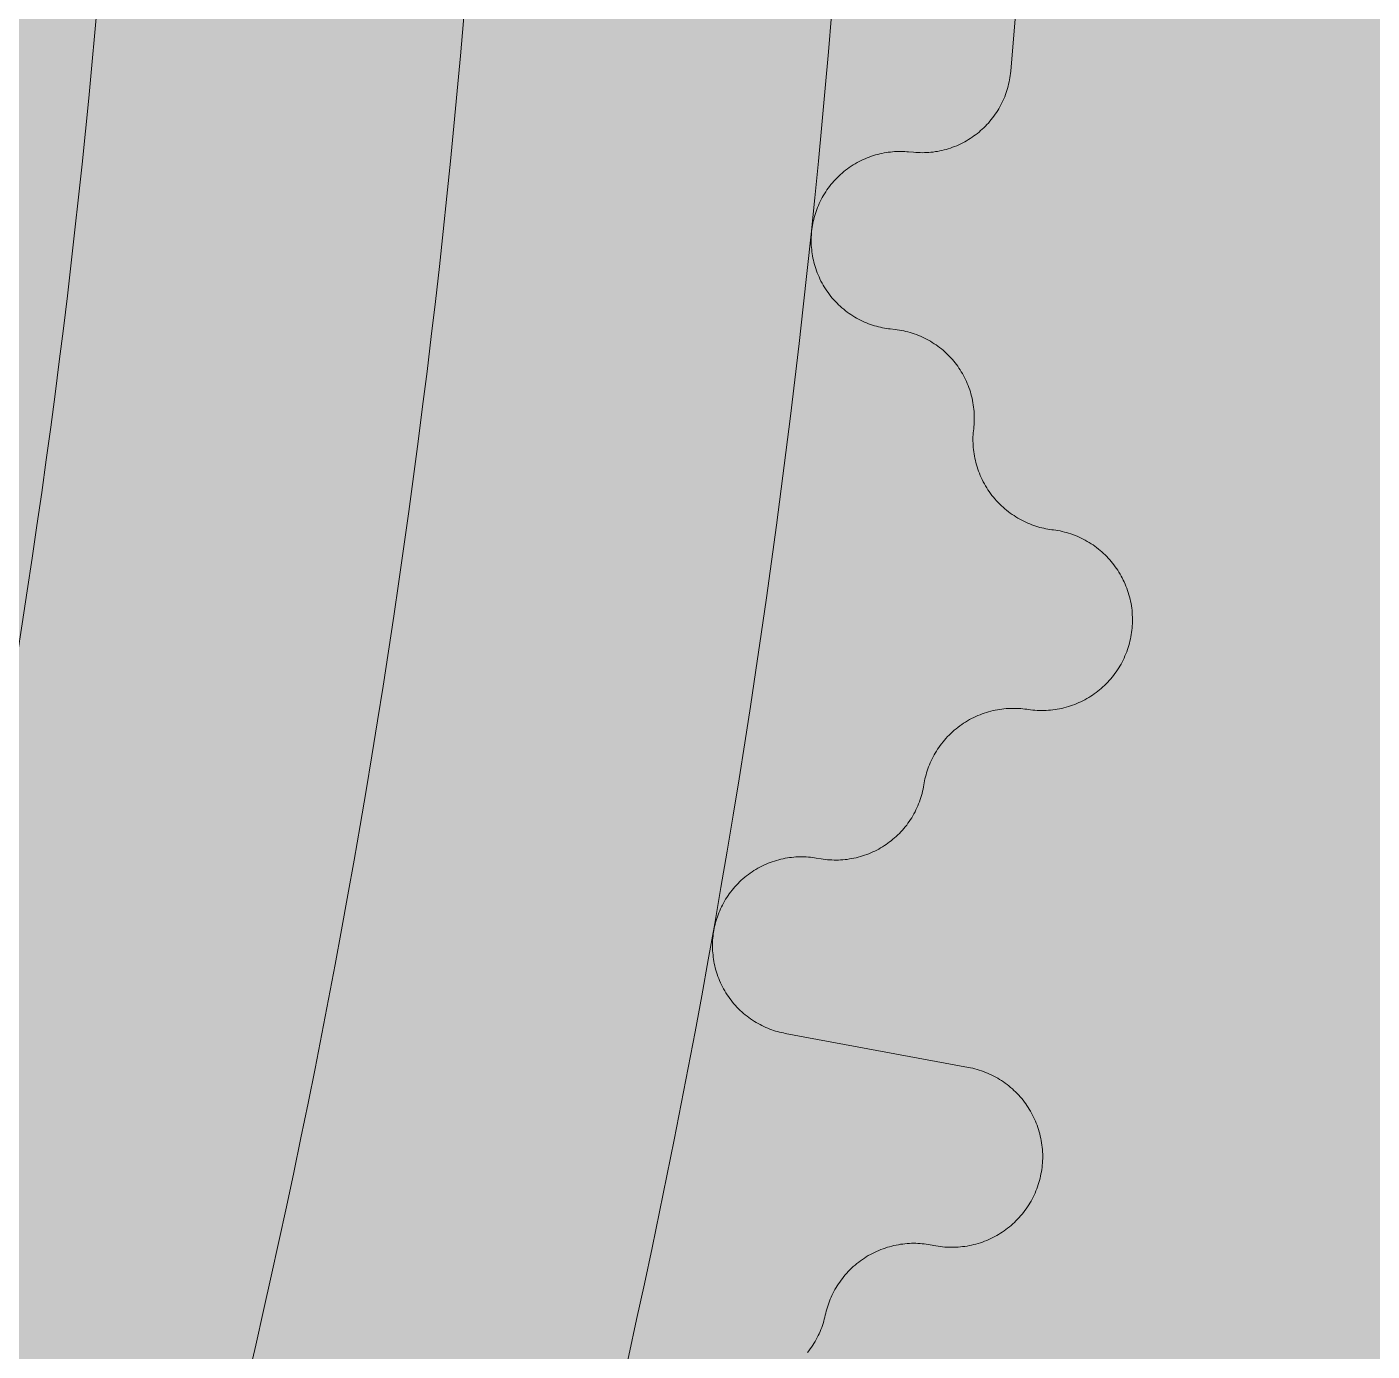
# Model space of a CAD drawing. Header units: millimetres. Extents: x 833941507 to 1669051331, y 817666127 to 1636299673.
# Drawn here: x 834548732.9 to 834548916.6, y 817985855.2 to 817986036.1 of the extents above; entities that cross this region are included whole.
import ezdxf

# ---------------------------------------------------------------- set-up
doc = ezdxf.new("R2010")
doc.units = ezdxf.units.MM
doc.header["$LTSCALE"] = 3
for name, color, linetype, lineweight in [('Hatch (LTC&CB)', 252, 'Continuous', 35), ('UAJ-23FLOR-h', 251, 'Continuous', 9), ('UAJ-42INFI', 1, 'Continuous', 18), ('UAJ-42INFI-h', 251, 'Continuous', 9)]:
    doc.layers.add(name, color=color, linetype=linetype, lineweight=lineweight)
doc.layers.add('UAJ-00XREF', color=7, linetype='Continuous')

# ---------------------------------------------------------------- blocks, each defined once
blk = doc.blocks.new('GBP-LTC-LB01')
at = {"layer": 'UAJ-23FLOR-h'}
h = blk.add_hatch(dxfattribs=at)
h.set_pattern_fill('EARTH,_O', color=256, scale=180, angle=45)
h.set_pattern_definition([(48.9989, (834576001.8, 818046085.3), (-112.727, 1612.5107), [1143, -1143]), (48.9989, (834575678.3, 818046366.6), (-112.727, 1612.5107), [1143, -1143]), (48.9989, (834575354.8, 818046647.8), (-112.727, 1612.5107), [1143, -1143]), (138.9989, (834575340.7, 818046849.3), (-1612.5107, -112.727), [1143, -1143]), (138.9989, (834575621.9, 818047172.8), (-1612.5107, -112.727), [1143, -1143]), (138.9989, (834575903.1, 818047496.3), (-1612.5107, -112.727), [1143, -1143])])
h.paths.add_polyline_path([(834572173.05, 818200349.17), (834310583.74, 818182062.08), (834331502.24, 817882831.69), (834364939.69, 817885169.23), (834473095.7, 818011283.6), (834480533.7, 818020120.4), (834485095.05, 818025709.55), (834491375.7, 818033619), (834497063.4, 818041013), (834493145.8, 818043678.7), (834512788.5, 818074029.25), (834518712.45, 818083675.25), (834526231.3, 818096325.1), (834534646.05, 818111073.05), (834545956, 818131981.3), (834557204.6, 818154198.8), (834564040, 818168496.8), (834570941.16, 818183576.43), (834578367.8, 818200696.3)])
h.paths.add_polyline_path([(834382131.31, 817956469.98), (834418268.73, 817958996.07), (834422062.41, 817963855.9), (834428403.04, 817964299.38), (834467239.2, 818010695.58), (834466445.21, 818021738.79), (834476097.72, 818035709.03), (834485267.1, 818048983.2), (834487014.89, 818051460.43), (834497268.33, 818067303.42), (834492893.38, 818129890.09), (834448056.59, 818126755.66), (834416896.58, 818105052.11), (834382061.37, 818080788.99), (834386167.45, 818022059.16), (834377588.38, 818021459.47)], flags=16)
edge = h.paths.add_edge_path(flags=16)
edge.add_line((834540292.29, 818142076.07), (834533466.32, 818141614.13))
edge.add_line((834533466.32, 818141614.13), (834523258.01, 818143862.71))
edge.add_line((834523258.01, 818143862.71), (834525896.87, 818155838.93))
edge.add_arc((834558382.43, 818267025.45), 115835.02, 237.2183981, 253.7131266, ccw=False)
edge.add_line((834495664.92, 818169638.25), (834498267.59, 818132356.98))
edge.add_line((834498267.59, 818132356.98), (834496346.42, 818130135.01))
edge.add_line((834496346.42, 818130135.01), (834492879.88, 818129892.67))
edge.add_line((834492879.88, 818129892.67), (834494229.58, 818110587.62))
edge.add_line((834494229.58, 818110587.62), (834496326.13, 818110708.38))
edge.add_line((834496326.13, 818110708.38), (834498420.21, 818080753.55))
edge.add_line((834498420.21, 818080753.55), (834498046.12, 818080727.4))
edge.add_line((834498046.12, 818080727.4), (834498254.52, 818077746.38))
edge.add_line((834498254.52, 818077746.38), (834503061.09, 818078082.4))
edge.add_line((834503061.09, 818078082.4), (834504979.52, 818081212.1))
edge.add_line((834504979.52, 818081212.1), (834509429.02, 818088470.93))
edge.add_line((834509429.02, 818088470.93), (834515217.16, 818097913.59))
edge.add_line((834515217.16, 818097913.59), (834526067.43, 818116415.54))
edge.add_line((834526067.43, 818116415.54), (834532489.2, 818127888.68))
edge.add_line((834532489.2, 818127888.68), (834534830.9, 818132146.3))
edge.add_line((834534830.9, 818132146.3), (834540292.29, 818142076.07))
h = blk.add_hatch(dxfattribs=at)
h.set_pattern_fill('EARTH,_O', color=256, scale=180, angle=45)
h.set_pattern_definition([(45.0000001, (-1082349.7, 54794.9), (-3e-06, 1616.4461018), [1143, -1143]), (45.0000001, (-1082652.8, 55098), (-3e-06, 1616.4461018), [1143, -1143]), (45.0000001, (-1082955.9, 55401.1), (-3e-06, 1616.4461018), [1143, -1143]), (135.0000001, (-1082955.9, 55603.1), (-1616.4461018, -3e-06), [1143, -1143]), (135.0000001, (-1082652.8, 55906.2), (-1616.4461018, -3e-06), [1143, -1143]), (135.0000001, (-1082349.7, 56209.3), (-1616.4461018, -3e-06), [1143, -1143])])
h.paths.add_polyline_path([(834669469.25, 818015499.17), (834651080.82, 818014213.79), (834651091.33, 818014066.03), (834669479.76, 818015351.52)], flags=16)
edge = h.paths.add_edge_path()
edge.add_arc((834611763.61, 818123015.07), 22001.28, 94.000719, 118.688683)
edge.add_line((834601201.89, 818142315.5), (834593918.34, 818141228.38))
edge.add_arc((834611768.4, 818123014.03), 25502.69, 93.997159, 134.421275, ccw=False)
edge.add_line((834609990.68, 818148454.69), (834618164.36, 818149025.84))
edge.add_line((834618164.36, 818149025.84), (834618408.29, 818145534.91))
edge.add_line((834618408.29, 818145534.91), (834616365.41, 818145392.16))
edge.add_line((834616365.41, 818145392.16), (834616609.39, 818141900.69))
edge.add_line((834616609.39, 818141900.69), (834611621.55, 818141552.15))
edge.add_line((834611621.55, 818141552.15), (834611377.61, 818145043.07))
edge.add_line((834611377.61, 818145043.07), (834610228.61, 818144962.74))
h.paths.add_polyline_path([(834673232.94, 818197365.88), (834607546.49, 818192773.89), (834599172.5, 818174435.3), (834588349.1, 818152374.5), (834578621.55, 818133890.65), (834568418.3, 818115665.3), (834556456.7, 818095618.3), (834546606.4, 818080041.6), (834532219.3, 818058623.75), (834523692.15, 818046595.75), (834515683.5, 818035708.5), (834508244.2, 818025929.9), (834500656.3, 818016266.1), (834489786.8, 818002934.1), (834483448.3, 817995421.3), (834478637.6, 817989841.7), (834458453.75, 817967379.3), (834441506.5, 817949096.36), (834383075.75, 817886437.08), (834482026.69, 817893354.51), (834551919.04, 817920008.6), (834634905.13, 817930637.13), (834634023, 817939309.35), (834633770.07, 817941795.89), (834633577.69, 817943687.02), (834508697.04, 817930983.61), (834507053.46, 817930191.44), (834506409.46, 817939426.96), (834507656.94, 817945566.73), (834503417.08, 818006767.03), (834503064.37, 818011762.67), (834514052.91, 818025791.94), (834520784.65, 818034889.35), (834526318.86, 818042436.94), (834532381.69, 818050705.63), (834536345.72, 818056472.68), (834542258.41, 818065225.62), (834550405.86, 818077286.91), (834561579, 818095001.96), (834574522.66, 818117080.03), (834587768.88, 818140310.21), (834609774.13, 818143594.98), (834610001.97, 818140335.89), (834634252.54, 818142031.47), (834636806.9, 818105492.47), (834642791.48, 818105913.75), (834646278.56, 818056032.58), (834640293.17, 818055614.16), (834643382.34, 818011424.91), (834641138.41, 818011267.96), (834645775.78, 817944927.87), (834639048.36, 817944243.52), (834640362.12, 817931328.11), (834651070.39, 817932706.91), (834650587.67, 817936476.13), (834685105.74, 817940896.86), (834685588.46, 817937127.64), (834691373.79, 817937868.57)])
blk = doc.blocks.new('inf_010')
at = {"layer": 'UAJ-42INFI'}
for points in [[(889561335.34, 757795229.15), (889561333.46, 757795217.13)], [(889561333.46, 757795217.13), (889561333.41, 757795216.84), (889561333.36, 757795216.55), (889561333.29, 757795216.26), (889561333.22, 757795215.98), (889561333.15, 757795215.69), (889561333.06, 757795215.4), (889561332.97, 757795215.12), (889561332.87, 757795214.83), (889561332.76, 757795214.55), (889561332.65, 757795214.27), (889561332.53, 757795213.99), (889561332.4, 757795213.72), (889561332.26, 757795213.45), (889561332.12, 757795213.18), (889561331.97, 757795212.91), (889561331.81, 757795212.65), (889561331.65, 757795212.39), (889561331.48, 757795212.14), (889561331.31, 757795211.89), (889561331.13, 757795211.65), (889561330.94, 757795211.41), (889561330.75, 757795211.18), (889561330.55, 757795210.95), (889561330.35, 757795210.72), (889561330.14, 757795210.51), (889561329.93, 757795210.29), (889561329.71, 757795210.09), (889561329.49, 757795209.89), (889561329.26, 757795209.69), (889561329.04, 757795209.51), (889561328.8, 757795209.33), (889561328.57, 757795209.15), (889561328.33, 757795208.98), (889561328.08, 757795208.82), (889561327.83, 757795208.66), (889561327.58, 757795208.51), (889561327.32, 757795208.36), (889561327.06, 757795208.22), (889561326.79, 757795208.08), (889561326.52, 757795207.95), (889561326.24, 757795207.83), (889561325.96, 757795207.72), (889561325.68, 757795207.61), (889561325.39, 757795207.5), (889561325.1, 757795207.41), (889561324.81, 757795207.32), (889561324.52, 757795207.24), (889561324.22, 757795207.17), (889561323.93, 757795207.1), (889561323.63, 757795207.04), (889561323.33, 757795206.99), (889561323.03, 757795206.95), (889561322.73, 757795206.91), (889561322.43, 757795206.89), (889561322.12, 757795206.86), (889561321.82, 757795206.85), (889561321.52, 757795206.85), (889561321.22, 757795206.85), (889561320.92, 757795206.86), (889561320.63, 757795206.87), (889561320.33, 757795206.9), (889561320.03, 757795206.93), (889561319.74, 757795206.96), (889561319.45, 757795207.01)], [(889561318.79, 757795207.12), (889561318.53, 757795207.16), (889561318.26, 757795207.19), (889561317.99, 757795207.22), (889561317.71, 757795207.25), (889561317.43, 757795207.27), (889561317.15, 757795207.28), (889561316.87, 757795207.28), (889561316.59, 757795207.28), (889561316.3, 757795207.27), (889561316.01, 757795207.26), (889561315.72, 757795207.23), (889561315.43, 757795207.2), (889561315.14, 757795207.17), (889561314.85, 757795207.12), (889561314.55, 757795207.07), (889561314.26, 757795207.01), (889561313.97, 757795206.95), (889561313.67, 757795206.87), (889561313.38, 757795206.79), (889561313.09, 757795206.7), (889561312.8, 757795206.6), (889561312.51, 757795206.5), (889561312.22, 757795206.39), (889561311.94, 757795206.27), (889561311.66, 757795206.14), (889561311.38, 757795206), (889561311.1, 757795205.86), (889561310.83, 757795205.71), (889561310.56, 757795205.55), (889561310.29, 757795205.39), (889561310.03, 757795205.22), (889561309.77, 757795205.04), (889561309.52, 757795204.86), (889561309.27, 757795204.67), (889561309.03, 757795204.47), (889561308.79, 757795204.27), (889561308.56, 757795204.06), (889561308.33, 757795203.84), (889561308.11, 757795203.63), (889561307.9, 757795203.4), (889561307.69, 757795203.17), (889561307.49, 757795202.94), (889561307.29, 757795202.7), (889561307.11, 757795202.46), (889561306.93, 757795202.21), (889561306.75, 757795201.96), (889561306.58, 757795201.71), (889561306.42, 757795201.46), (889561306.27, 757795201.2), (889561306.13, 757795200.94), (889561305.99, 757795200.68), (889561305.86, 757795200.42), (889561305.73, 757795200.15), (889561305.61, 757795199.88), (889561305.5, 757795199.62), (889561305.4, 757795199.35), (889561305.31, 757795199.08), (889561305.22, 757795198.81), (889561305.14, 757795198.55), (889561305.06, 757795198.28), (889561304.99, 757795198.01), (889561304.93, 757795197.74), (889561304.87, 757795197.48), (889561304.82, 757795197.21), (889561304.78, 757795196.95), (889561304.74, 757795196.68), (889561304.71, 757795196.41), (889561304.69, 757795196.14), (889561304.67, 757795195.86), (889561304.65, 757795195.58), (889561304.64, 757795195.3), (889561304.64, 757795195.01), (889561304.65, 757795194.72), (889561304.66, 757795194.44), (889561304.68, 757795194.15), (889561304.71, 757795193.85), (889561304.74, 757795193.56), (889561304.78, 757795193.27), (889561304.83, 757795192.98), (889561304.89, 757795192.68), (889561304.95, 757795192.39), (889561305.03, 757795192.09), (889561305.1, 757795191.8), (889561305.19, 757795191.51), (889561305.29, 757795191.22), (889561305.39, 757795190.93), (889561305.5, 757795190.64), (889561305.62, 757795190.35), (889561305.74, 757795190.07), (889561305.87, 757795189.79), (889561306.01, 757795189.51), (889561306.16, 757795189.24), (889561306.32, 757795188.96), (889561306.48, 757795188.7), (889561306.65, 757795188.43), (889561306.82, 757795188.17), (889561307, 757795187.92), (889561307.19, 757795187.67), (889561307.39, 757795187.43), (889561307.59, 757795187.19), (889561307.79, 757795186.95), (889561308.01, 757795186.73), (889561308.22, 757795186.5), (889561308.44, 757795186.29), (889561308.67, 757795186.08), (889561308.9, 757795185.87), (889561309.14, 757795185.68), (889561309.38, 757795185.49), (889561309.62, 757795185.3), (889561309.87, 757795185.13), (889561310.12, 757795184.96), (889561310.38, 757795184.8), (889561310.63, 757795184.64), (889561310.89, 757795184.49), (889561311.15, 757795184.35), (889561311.41, 757795184.22), (889561311.68, 757795184.09), (889561311.94, 757795183.97), (889561312.21, 757795183.86), (889561312.47, 757795183.76), (889561312.74, 757795183.66), (889561313.01, 757795183.57), (889561313.28, 757795183.48), (889561313.54, 757795183.4), (889561313.81, 757795183.33), (889561314.07, 757795183.27), (889561314.34, 757795183.21), (889561314.6, 757795183.16)], [(889561319.45, 757795207.01), (889561318.79, 757795207.12)], [(889561314.6, 757795183.16), (889561315.26, 757795183.04)], [(889561315.26, 757795183.04), (889561315.55, 757795182.98), (889561315.84, 757795182.92), (889561316.12, 757795182.85), (889561316.41, 757795182.77), (889561316.7, 757795182.68), (889561316.98, 757795182.59), (889561317.26, 757795182.49), (889561317.54, 757795182.38), (889561317.82, 757795182.27), (889561318.1, 757795182.15), (889561318.37, 757795182.02), (889561318.65, 757795181.88), (889561318.91, 757795181.74), (889561319.18, 757795181.59), (889561319.44, 757795181.43), (889561319.7, 757795181.27), (889561319.95, 757795181.1), (889561320.2, 757795180.93), (889561320.44, 757795180.74), (889561320.68, 757795180.56), (889561320.91, 757795180.36), (889561321.14, 757795180.17), (889561321.37, 757795179.96), (889561321.58, 757795179.75), (889561321.8, 757795179.54), (889561322, 757795179.32), (889561322.2, 757795179.1), (889561322.4, 757795178.87), (889561322.58, 757795178.64), (889561322.77, 757795178.41), (889561322.94, 757795178.17), (889561323.11, 757795177.93), (889561323.27, 757795177.69), (889561323.43, 757795177.44), (889561323.58, 757795177.18), (889561323.73, 757795176.92), (889561323.87, 757795176.66), (889561324, 757795176.39), (889561324.13, 757795176.12), (889561324.25, 757795175.85), (889561324.36, 757795175.57), (889561324.47, 757795175.29), (889561324.57, 757795175), (889561324.67, 757795174.71), (889561324.76, 757795174.42), (889561324.84, 757795174.13), (889561324.91, 757795173.83), (889561324.97, 757795173.54), (889561325.03, 757795173.24), (889561325.08, 757795172.94), (889561325.13, 757795172.64), (889561325.16, 757795172.33), (889561325.19, 757795172.03), (889561325.21, 757795171.73), (889561325.22, 757795171.43), (889561325.23, 757795171.13), (889561325.22, 757795170.83), (889561325.21, 757795170.53), (889561325.2, 757795170.23), (889561325.17, 757795169.93), (889561325.14, 757795169.64), (889561325.1, 757795169.34), (889561325.06, 757795169.05), (889561325.01, 757795168.76)], [(889561325.01, 757795168.76), (889561324.96, 757795168.49), (889561324.91, 757795168.22), (889561324.88, 757795167.94), (889561324.84, 757795167.67), (889561324.82, 757795167.38), (889561324.8, 757795167.1), (889561324.79, 757795166.81), (889561324.78, 757795166.52), (889561324.78, 757795166.23), (889561324.79, 757795165.94), (889561324.8, 757795165.64), (889561324.83, 757795165.34), (889561324.86, 757795165.04), (889561324.89, 757795164.74), (889561324.94, 757795164.44), (889561324.99, 757795164.14), (889561325.05, 757795163.84), (889561325.12, 757795163.54), (889561325.19, 757795163.24), (889561325.28, 757795162.94), (889561325.37, 757795162.65), (889561325.47, 757795162.35), (889561325.57, 757795162.05), (889561325.69, 757795161.76), (889561325.81, 757795161.47), (889561325.94, 757795161.18), (889561326.08, 757795160.89), (889561326.22, 757795160.61), (889561326.37, 757795160.33), (889561326.53, 757795160.06), (889561326.7, 757795159.79), (889561326.87, 757795159.52), (889561327.06, 757795159.26), (889561327.24, 757795159), (889561327.44, 757795158.75), (889561327.64, 757795158.5), (889561327.84, 757795158.26), (889561328.05, 757795158.02), (889561328.27, 757795157.79), (889561328.49, 757795157.57), (889561328.72, 757795157.35), (889561328.95, 757795157.14), (889561329.19, 757795156.93), (889561329.43, 757795156.74), (889561329.68, 757795156.55), (889561329.92, 757795156.36), (889561330.18, 757795156.19), (889561330.43, 757795156.02), (889561330.69, 757795155.85), (889561330.95, 757795155.7), (889561331.21, 757795155.55), (889561331.48, 757795155.41), (889561331.74, 757795155.27), (889561332.01, 757795155.15), (889561332.28, 757795155.03), (889561332.55, 757795154.92), (889561332.82, 757795154.81), (889561333.09, 757795154.71), (889561333.36, 757795154.62), (889561333.63, 757795154.54), (889561333.9, 757795154.46), (889561334.17, 757795154.39), (889561334.44, 757795154.33), (889561334.71, 757795154.27)], [(889561334.93, 757795154.23), (889561335.22, 757795154.16), (889561335.51, 757795154.09), (889561335.8, 757795154.02), (889561336.09, 757795153.93), (889561336.38, 757795153.84), (889561336.67, 757795153.74), (889561336.95, 757795153.63), (889561337.24, 757795153.52), (889561337.52, 757795153.4), (889561337.8, 757795153.27), (889561338.08, 757795153.13), (889561338.35, 757795152.99), (889561338.62, 757795152.84), (889561338.89, 757795152.68), (889561339.15, 757795152.52), (889561339.41, 757795152.35), (889561339.66, 757795152.17), (889561339.91, 757795151.99), (889561340.16, 757795151.8), (889561340.4, 757795151.6), (889561340.63, 757795151.4), (889561340.86, 757795151.19), (889561341.09, 757795150.98), (889561341.3, 757795150.77), (889561341.52, 757795150.55), (889561341.72, 757795150.32), (889561341.92, 757795150.09), (889561342.11, 757795149.86), (889561342.3, 757795149.62), (889561342.48, 757795149.38), (889561342.66, 757795149.13), (889561342.82, 757795148.88), (889561342.98, 757795148.63), (889561343.14, 757795148.38), (889561343.29, 757795148.12), (889561343.43, 757795147.85), (889561343.57, 757795147.58), (889561343.7, 757795147.3), (889561343.83, 757795147.03), (889561343.95, 757795146.74), (889561344.06, 757795146.46), (889561344.16, 757795146.17), (889561344.26, 757795145.88), (889561344.35, 757795145.58), (889561344.44, 757795145.28), (889561344.51, 757795144.98), (889561344.58, 757795144.68), (889561344.64, 757795144.38), (889561344.7, 757795144.07), (889561344.74, 757795143.77), (889561344.78, 757795143.46), (889561344.81, 757795143.15), (889561344.83, 757795142.84), (889561344.85, 757795142.53), (889561344.85, 757795142.23), (889561344.85, 757795141.92), (889561344.85, 757795141.61), (889561344.83, 757795141.31), (889561344.81, 757795141), (889561344.78, 757795140.7), (889561344.74, 757795140.4), (889561344.7, 757795140.1), (889561344.64, 757795139.81), (889561344.59, 757795139.52), (889561344.52, 757795139.22), (889561344.45, 757795138.93), (889561344.37, 757795138.64), (889561344.28, 757795138.35), (889561344.19, 757795138.07), (889561344.08, 757795137.78), (889561343.97, 757795137.49), (889561343.86, 757795137.21), (889561343.73, 757795136.93), (889561343.6, 757795136.65), (889561343.46, 757795136.38), (889561343.32, 757795136.1), (889561343.16, 757795135.83), (889561343, 757795135.57), (889561342.84, 757795135.31), (889561342.67, 757795135.05), (889561342.49, 757795134.8), (889561342.3, 757795134.55), (889561342.11, 757795134.31), (889561341.91, 757795134.07), (889561341.71, 757795133.84), (889561341.5, 757795133.61), (889561341.29, 757795133.39), (889561341.07, 757795133.17), (889561340.85, 757795132.96), (889561340.62, 757795132.76), (889561340.39, 757795132.56), (889561340.15, 757795132.37), (889561339.91, 757795132.18), (889561339.67, 757795132), (889561339.42, 757795131.83), (889561339.17, 757795131.67), (889561338.92, 757795131.51), (889561338.66, 757795131.36), (889561338.4, 757795131.21), (889561338.13, 757795131.07), (889561337.86, 757795130.93), (889561337.59, 757795130.8), (889561337.31, 757795130.68), (889561337.02, 757795130.56), (889561336.74, 757795130.45), (889561336.45, 757795130.35), (889561336.15, 757795130.26), (889561335.86, 757795130.17), (889561335.56, 757795130.09), (889561335.26, 757795130.01), (889561334.95, 757795129.95), (889561334.65, 757795129.89), (889561334.34, 757795129.84), (889561334.04, 757795129.8), (889561333.73, 757795129.76), (889561333.42, 757795129.73), (889561333.11, 757795129.71), (889561332.81, 757795129.7), (889561332.5, 757795129.7), (889561332.19, 757795129.7), (889561331.89, 757795129.71), (889561331.58, 757795129.73), (889561331.28, 757795129.75), (889561330.98, 757795129.79), (889561330.68, 757795129.83), (889561330.38, 757795129.87), (889561330.08, 757795129.93), (889561329.79, 757795129.99)], [(889561334.71, 757795154.27), (889561334.93, 757795154.23)], [(889561329.57, 757795130.04), (889561329.3, 757795130.09), (889561329.03, 757795130.14), (889561328.76, 757795130.19), (889561328.48, 757795130.23), (889561328.2, 757795130.26), (889561327.91, 757795130.29), (889561327.63, 757795130.31), (889561327.34, 757795130.32), (889561327.05, 757795130.33), (889561326.75, 757795130.33), (889561326.46, 757795130.32), (889561326.16, 757795130.31), (889561325.86, 757795130.29), (889561325.56, 757795130.26), (889561325.26, 757795130.22), (889561324.96, 757795130.18), (889561324.65, 757795130.12), (889561324.35, 757795130.06), (889561324.05, 757795130), (889561323.75, 757795129.92), (889561323.45, 757795129.84), (889561323.15, 757795129.75), (889561322.85, 757795129.65), (889561322.56, 757795129.54), (889561322.26, 757795129.43), (889561321.97, 757795129.31), (889561321.68, 757795129.18), (889561321.39, 757795129.04), (889561321.11, 757795128.89), (889561320.83, 757795128.74), (889561320.56, 757795128.58), (889561320.28, 757795128.42), (889561320.02, 757795128.24), (889561319.75, 757795128.06), (889561319.5, 757795127.87), (889561319.24, 757795127.68), (889561319, 757795127.48), (889561318.75, 757795127.28), (889561318.52, 757795127.07), (889561318.29, 757795126.85), (889561318.07, 757795126.63), (889561317.85, 757795126.4), (889561317.64, 757795126.17), (889561317.43, 757795125.93), (889561317.24, 757795125.69), (889561317.05, 757795125.45), (889561316.86, 757795125.2), (889561316.69, 757795124.95), (889561316.52, 757795124.7), (889561316.35, 757795124.44), (889561316.2, 757795124.18), (889561316.05, 757795123.92), (889561315.91, 757795123.66), (889561315.78, 757795123.4), (889561315.65, 757795123.13), (889561315.53, 757795122.86), (889561315.42, 757795122.6), (889561315.31, 757795122.33), (889561315.22, 757795122.06), (889561315.12, 757795121.79), (889561315.04, 757795121.53), (889561314.96, 757795121.26), (889561314.89, 757795120.99), (889561314.83, 757795120.73)], [(889561329.79, 757795129.99), (889561329.57, 757795130.04)], [(889561314.83, 757795120.73), (889561314.76, 757795120.44), (889561314.68, 757795120.16), (889561314.6, 757795119.87), (889561314.51, 757795119.59), (889561314.41, 757795119.31), (889561314.3, 757795119.03), (889561314.19, 757795118.75), (889561314.07, 757795118.47), (889561313.94, 757795118.2), (889561313.81, 757795117.93), (889561313.67, 757795117.66), (889561313.52, 757795117.4), (889561313.37, 757795117.13), (889561313.2, 757795116.88), (889561313.04, 757795116.62), (889561312.86, 757795116.37), (889561312.68, 757795116.13), (889561312.5, 757795115.89), (889561312.3, 757795115.65), (889561312.11, 757795115.42), (889561311.9, 757795115.2), (889561311.69, 757795114.98), (889561311.48, 757795114.76), (889561311.26, 757795114.55), (889561311.04, 757795114.35), (889561310.81, 757795114.16), (889561310.58, 757795113.97), (889561310.35, 757795113.78), (889561310.11, 757795113.61), (889561309.87, 757795113.43), (889561309.62, 757795113.27), (889561309.37, 757795113.11), (889561309.12, 757795112.96), (889561308.87, 757795112.82), (889561308.61, 757795112.68), (889561308.34, 757795112.54), (889561308.07, 757795112.41), (889561307.8, 757795112.29), (889561307.52, 757795112.18), (889561307.24, 757795112.07), (889561306.96, 757795111.96), (889561306.67, 757795111.87), (889561306.38, 757795111.78), (889561306.09, 757795111.7), (889561305.8, 757795111.62), (889561305.5, 757795111.56), (889561305.2, 757795111.5), (889561304.9, 757795111.45), (889561304.6, 757795111.4), (889561304.3, 757795111.36), (889561304, 757795111.34), (889561303.69, 757795111.31), (889561303.39, 757795111.3), (889561303.09, 757795111.29), (889561302.78, 757795111.29), (889561302.48, 757795111.3), (889561302.18, 757795111.32), (889561301.88, 757795111.34), (889561301.59, 757795111.37), (889561301.29, 757795111.41), (889561301, 757795111.45), (889561300.7, 757795111.5), (889561300.42, 757795111.56), (889561300.13, 757795111.63)], [(889561299.48, 757795111.78), (889561299.22, 757795111.84), (889561298.95, 757795111.9), (889561298.68, 757795111.95), (889561298.41, 757795111.99), (889561298.13, 757795112.03), (889561297.86, 757795112.06), (889561297.57, 757795112.08), (889561297.29, 757795112.1), (889561297, 757795112.11), (889561296.72, 757795112.12), (889561296.43, 757795112.12), (889561296.13, 757795112.11), (889561295.84, 757795112.09), (889561295.54, 757795112.07), (889561295.25, 757795112.04), (889561294.95, 757795112), (889561294.65, 757795111.96), (889561294.36, 757795111.9), (889561294.06, 757795111.84), (889561293.76, 757795111.77), (889561293.46, 757795111.7), (889561293.17, 757795111.61), (889561292.87, 757795111.52), (889561292.58, 757795111.42), (889561292.29, 757795111.32), (889561292, 757795111.2), (889561291.72, 757795111.08), (889561291.43, 757795110.95), (889561291.15, 757795110.81), (889561290.87, 757795110.67), (889561290.6, 757795110.51), (889561290.33, 757795110.36), (889561290.07, 757795110.19), (889561289.81, 757795110.02), (889561289.55, 757795109.84), (889561289.3, 757795109.65), (889561289.05, 757795109.46), (889561288.81, 757795109.26), (889561288.58, 757795109.06), (889561288.35, 757795108.85), (889561288.12, 757795108.64), (889561287.91, 757795108.42), (889561287.7, 757795108.2), (889561287.49, 757795107.97), (889561287.29, 757795107.74), (889561287.1, 757795107.5), (889561286.92, 757795107.26), (889561286.74, 757795107.02), (889561286.57, 757795106.77), (889561286.4, 757795106.53), (889561286.25, 757795106.27), (889561286.1, 757795106.02), (889561285.95, 757795105.77), (889561285.82, 757795105.51), (889561285.69, 757795105.25), (889561285.57, 757795104.99), (889561285.45, 757795104.73), (889561285.35, 757795104.47), (889561285.25, 757795104.21), (889561285.15, 757795103.95), (889561285.06, 757795103.68), (889561284.98, 757795103.42), (889561284.91, 757795103.16), (889561284.84, 757795102.9), (889561284.78, 757795102.64), (889561284.72, 757795102.38), (889561284.67, 757795102.11), (889561284.62, 757795101.84), (889561284.58, 757795101.56), (889561284.55, 757795101.28), (889561284.52, 757795101), (889561284.5, 757795100.72), (889561284.49, 757795100.43), (889561284.48, 757795100.14), (889561284.48, 757795099.85), (889561284.49, 757795099.56), (889561284.5, 757795099.26), (889561284.52, 757795098.97), (889561284.55, 757795098.67), (889561284.58, 757795098.38), (889561284.63, 757795098.08), (889561284.68, 757795097.78), (889561284.73, 757795097.48), (889561284.8, 757795097.18), (889561284.87, 757795096.89), (889561284.95, 757795096.59), (889561285.04, 757795096.3), (889561285.14, 757795096), (889561285.24, 757795095.71), (889561285.36, 757795095.42), (889561285.48, 757795095.13), (889561285.6, 757795094.85), (889561285.74, 757795094.57), (889561285.88, 757795094.29), (889561286.03, 757795094.01), (889561286.19, 757795093.74), (889561286.35, 757795093.48), (889561286.52, 757795093.21), (889561286.7, 757795092.96), (889561286.88, 757795092.7), (889561287.07, 757795092.45), (889561287.26, 757795092.21), (889561287.47, 757795091.98), (889561287.67, 757795091.74), (889561287.88, 757795091.52), (889561288.1, 757795091.3), (889561288.32, 757795091.09), (889561288.55, 757795090.88), (889561288.78, 757795090.68), (889561289.01, 757795090.49), (889561289.25, 757795090.3), (889561289.49, 757795090.12), (889561289.74, 757795089.95), (889561289.98, 757795089.78), (889561290.23, 757795089.62), (889561290.48, 757795089.47), (889561290.74, 757795089.32), (889561290.99, 757795089.19), (889561291.25, 757795089.06), (889561291.51, 757795088.93), (889561291.77, 757795088.81), (889561292.03, 757795088.7), (889561292.29, 757795088.6), (889561292.55, 757795088.5), (889561292.81, 757795088.42), (889561293.07, 757795088.33), (889561293.33, 757795088.26), (889561293.59, 757795088.18)], [(889561300.13, 757795111.63), (889561299.48, 757795111.78)], [(889561293.59, 757795088.18), (889561318.22, 757795081.8)], [(889561318.22, 757795081.8), (889561318.51, 757795081.73), (889561318.8, 757795081.64), (889561319.09, 757795081.55), (889561319.37, 757795081.45), (889561319.66, 757795081.34), (889561319.94, 757795081.22), (889561320.22, 757795081.1), (889561320.5, 757795080.97), (889561320.77, 757795080.84), (889561321.04, 757795080.69), (889561321.31, 757795080.54), (889561321.58, 757795080.38), (889561321.84, 757795080.22), (889561322.1, 757795080.05), (889561322.35, 757795079.87), (889561322.6, 757795079.69), (889561322.84, 757795079.5), (889561323.08, 757795079.3), (889561323.32, 757795079.1), (889561323.55, 757795078.89), (889561323.77, 757795078.68), (889561323.99, 757795078.46), (889561324.2, 757795078.24), (889561324.41, 757795078.01), (889561324.61, 757795077.78), (889561324.8, 757795077.54), (889561324.99, 757795077.3), (889561325.17, 757795077.06), (889561325.34, 757795076.81), (889561325.51, 757795076.56), (889561325.67, 757795076.3), (889561325.82, 757795076.05), (889561325.97, 757795075.79), (889561326.11, 757795075.52), (889561326.25, 757795075.25), (889561326.38, 757795074.98), (889561326.5, 757795074.7), (889561326.62, 757795074.42), (889561326.73, 757795074.14), (889561326.83, 757795073.85), (889561326.93, 757795073.56), (889561327.02, 757795073.26), (889561327.1, 757795072.97), (889561327.17, 757795072.67), (889561327.24, 757795072.36), (889561327.3, 757795072.06), (889561327.35, 757795071.76), (889561327.4, 757795071.45), (889561327.44, 757795071.14), (889561327.47, 757795070.83), (889561327.49, 757795070.52), (889561327.5, 757795070.22), (889561327.51, 757795069.91), (889561327.51, 757795069.6), (889561327.5, 757795069.29), (889561327.48, 757795068.98), (889561327.46, 757795068.68), (889561327.42, 757795068.37), (889561327.38, 757795068.07), (889561327.34, 757795067.77), (889561327.29, 757795067.48), (889561327.22, 757795067.18), (889561327.16, 757795066.89), (889561327.08, 757795066.6), (889561327, 757795066.31), (889561326.91, 757795066.02), (889561326.82, 757795065.74), (889561326.72, 757795065.45), (889561326.61, 757795065.17), (889561326.49, 757795064.89), (889561326.36, 757795064.61), (889561326.23, 757795064.34), (889561326.09, 757795064.06), (889561325.95, 757795063.79), (889561325.79, 757795063.52), (889561325.63, 757795063.26), (889561325.47, 757795063), (889561325.29, 757795062.74), (889561325.11, 757795062.49), (889561324.93, 757795062.24), (889561324.73, 757795062), (889561324.54, 757795061.76), (889561324.33, 757795061.53), (889561324.12, 757795061.3), (889561323.91, 757795061.08), (889561323.69, 757795060.86), (889561323.46, 757795060.65), (889561323.23, 757795060.45), (889561323, 757795060.25), (889561322.76, 757795060.06), (889561322.52, 757795059.88), (889561322.27, 757795059.7), (889561322.02, 757795059.53), (889561321.77, 757795059.36), (889561321.52, 757795059.2), (889561321.26, 757795059.05), (889561321, 757795058.91), (889561320.73, 757795058.77), (889561320.46, 757795058.63), (889561320.19, 757795058.51), (889561319.91, 757795058.39), (889561319.63, 757795058.27), (889561319.34, 757795058.16), (889561319.05, 757795058.06), (889561318.76, 757795057.97), (889561318.46, 757795057.88), (889561318.17, 757795057.8), (889561317.87, 757795057.73), (889561317.56, 757795057.67), (889561317.26, 757795057.61), (889561316.95, 757795057.56), (889561316.65, 757795057.52), (889561316.34, 757795057.48), (889561316.03, 757795057.46), (889561315.72, 757795057.44), (889561315.41, 757795057.43), (889561315.1, 757795057.42), (889561314.79, 757795057.43), (889561314.49, 757795057.44), (889561314.18, 757795057.46), (889561313.88, 757795057.49), (889561313.57, 757795057.52), (889561313.27, 757795057.56), (889561312.97, 757795057.61), (889561312.67, 757795057.67), (889561312.38, 757795057.73), (889561312.09, 757795057.8), (889561311.8, 757795057.88)], [(889561311.58, 757795057.94), (889561311.32, 757795058.01), (889561311.05, 757795058.07), (889561310.78, 757795058.13), (889561310.5, 757795058.18), (889561310.22, 757795058.23), (889561309.94, 757795058.27), (889561309.66, 757795058.31), (889561309.37, 757795058.34), (889561309.08, 757795058.36), (889561308.78, 757795058.38), (889561308.49, 757795058.39), (889561308.19, 757795058.39), (889561307.89, 757795058.38), (889561307.59, 757795058.37), (889561307.29, 757795058.35), (889561306.98, 757795058.32), (889561306.68, 757795058.29), (889561306.37, 757795058.24), (889561306.07, 757795058.19), (889561305.76, 757795058.13), (889561305.46, 757795058.07), (889561305.15, 757795057.99), (889561304.85, 757795057.91), (889561304.55, 757795057.82), (889561304.25, 757795057.72), (889561303.95, 757795057.61), (889561303.66, 757795057.5), (889561303.36, 757795057.38), (889561303.07, 757795057.25), (889561302.78, 757795057.11), (889561302.5, 757795056.97), (889561302.22, 757795056.81), (889561301.94, 757795056.66), (889561301.67, 757795056.49), (889561301.41, 757795056.32), (889561301.14, 757795056.14), (889561300.89, 757795055.95), (889561300.63, 757795055.76), (889561300.39, 757795055.56), (889561300.15, 757795055.36), (889561299.91, 757795055.15), (889561299.68, 757795054.93), (889561299.46, 757795054.71), (889561299.24, 757795054.49), (889561299.03, 757795054.26), (889561298.83, 757795054.03), (889561298.63, 757795053.79), (889561298.44, 757795053.55), (889561298.26, 757795053.31), (889561298.08, 757795053.06), (889561297.92, 757795052.81), (889561297.75, 757795052.56), (889561297.6, 757795052.3), (889561297.45, 757795052.04), (889561297.31, 757795051.79), (889561297.18, 757795051.53), (889561297.05, 757795051.27), (889561296.93, 757795051), (889561296.82, 757795050.74), (889561296.71, 757795050.48), (889561296.62, 757795050.22), (889561296.52, 757795049.95), (889561296.44, 757795049.69), (889561296.36, 757795049.43)], [(889561311.8, 757795057.88), (889561311.58, 757795057.94)], [(889561296.36, 757795049.43), (889561296.28, 757795049.15), (889561296.18, 757795048.87), (889561296.09, 757795048.59), (889561295.98, 757795048.31), (889561295.87, 757795048.03), (889561295.75, 757795047.76), (889561295.62, 757795047.49), (889561295.48, 757795047.22), (889561295.34, 757795046.95), (889561295.19, 757795046.69), (889561295.04, 757795046.43), (889561294.88, 757795046.17), (889561294.71, 757795045.92), (889561294.53, 757795045.67), (889561294.35, 757795045.43), (889561294.17, 757795045.19), (889561293.97, 757795044.95), (889561293.77, 757795044.72), (889561293.57, 757795044.5)]]:
    blk.add_lwpolyline(points, dxfattribs=at)
blk = doc.blocks.new('3A35X-MADL-P-LT-B01-0')
at = {"layer": 'UAJ-42INFI'}
for radius in [1350, 1300]:
    blk.add_arc((834547497.22, 817986147.46), radius, 342.3524, 9.59028, dxfattribs=at)
at = {"layer": 'UAJ-42INFI-h'}
blk.add_lwpolyline([(834548201.81, 817988658.19, 0.308281), (834548045.39, 817988787.11), (834548002.92, 817985775.51, 0.475055), (834548240.49, 817985576.25), (834548535.44, 817985632.7, 0.294947), (834548692.7, 817985782.33, 0.116476), (834548729.75, 817986355.72, 0.029016), (834548201.81, 817988658.19)], format="xyb", dxfattribs=at)
at = {"rotation": 3.998908525164564}
blk.add_blockref('inf_010', (-0.01, 0.01), dxfattribs=at)

msp = doc.modelspace()

# ---------------------------------------------------------------- hatches: boundary and pattern name
at = {"layer": 'Hatch (LTC&CB)'}
h = msp.add_hatch(dxfattribs=at)
h.set_pattern_fill('ANSI38', color=256, scale=100)
h.set_pattern_definition([(318.99984, (834479093.73, 818230174.15), (208.29942, 239.6197), []), (48.99984, (834479093.73, 818230174.15), (176.97914, 687.53882), [793.75, -476.25])])
edge = h.paths.add_edge_path()
edge.add_line((834601196.19, 818142314.52), (834603754.26, 818142696.37))
edge.add_line((834603754.26, 818142696.37), (834603901.9, 818141707.33))
edge.add_line((834603901.9, 818141707.33), (834603810.47, 818141693.69))
edge.add_arc((834611763.29, 818123016.36), 20300, 113.064358, 141.357581)
edge.add_line((834595907.81, 818135692.86), (834595395.45, 818135656.86))
edge.add_line((834595395.45, 818135656.86), (834583111.72, 818114341.03))
edge.add_line((834583111.72, 818114341.03), (834578121.58, 818106513.89))
edge.add_line((834578121.58, 818106513.89), (834575731.65, 818102809.5))
edge.add_line((834575731.65, 818102809.5), (834574387.45, 818100725.98))
edge.add_line((834574387.45, 818100725.98), (834573113.98, 818098752.1))
edge.add_line((834573113.98, 818098752.1), (834573145.25, 818098730.65))
edge.add_line((834573145.25, 818098730.65), (834569989.11, 818093770.2))
edge.add_line((834569989.11, 818093770.2), (834566535, 818088385.68))
edge.add_line((834566535, 818088385.68), (834566514.09, 818088398.3))
edge.add_line((834566514.09, 818088398.3), (834558743.61, 818076256.63))
edge.add_line((834558743.61, 818076256.63), (834557653.4, 818074495.71))
edge.add_line((834557653.4, 818074495.71), (834553498.92, 818068288.56))
edge.add_line((834553498.92, 818068288.56), (834548580.86, 818060932.13))
edge.add_line((834548580.86, 818060932.13), (834544328.26, 818054726.34))
edge.add_line((834544328.26, 818054726.34), (834544332.15, 818054704.66))
edge.add_line((834544332.15, 818054704.66), (834540324.6, 818048716.69))
edge.add_line((834540324.6, 818048716.69), (834541041.32, 818048232.54))
edge.add_line((834541041.32, 818048232.54), (834540089.73, 818046823.83))
edge.add_line((834540089.73, 818046823.83), (834539737.55, 818047061.73))
edge.add_line((834539737.55, 818047061.73), (834533115.75, 818038377.74))
edge.add_line((834533115.75, 818038377.74), (834515220.96, 818015146.63))
edge.add_arc((834538026.01, 818000636.26), 27030, 147.532263, 176.187088)
edge.add_line((834511055.84, 818002433.72), (834511444.99, 817996891.23))
edge.add_line((834511444.99, 817996891.23), (834511474.11, 817996474.65))
edge.add_line((834511474.11, 817996474.65), (834508641.22, 817996276.61))
edge.add_line((834508641.22, 817996276.61), (834508910.68, 817992422.05))
edge.add_line((834508910.68, 817992422.05), (834511353.38, 817992955.96))
edge.add_line((834511353.38, 817992955.96), (834513357.66, 817964213.01))
edge.add_line((834513357.66, 817964213.01), (834513308.95, 817964209.6))
edge.add_line((834513308.95, 817964209.6), (834513879.4, 817955918.75))
edge.add_line((834513879.4, 817955918.75), (834514876.61, 817955988.46))
edge.add_line((834514876.61, 817955988.46), (834515053.07, 817953464.41))
edge.add_arc((834528221.07, 817954382.99), 13200, 183.990417, 259.837233)
edge.add_line((834525891.99, 817941390.09), (834525974.53, 817940578.71))
edge.add_line((834525974.53, 817940578.71), (834555356.34, 817943567.49))
edge.add_line((834555356.34, 817943567.49), (834594711.69, 817947570.8))
edge.add_line((834594711.69, 817947570.8), (834594754.2, 817947152.96))
edge.add_line((834594754.2, 817947152.96), (834616096.9, 817949323.98))
edge.add_line((834616096.9, 817949323.98), (834631854.21, 817950926.85))
edge.add_line((834631854.21, 817950926.85), (834631836.71, 817951177.16))
edge.add_line((834631836.71, 817951177.16), (834639760.38, 817951731.08))
edge.add_line((834639760.38, 817951731.08), (834640506.97, 817944391.59))
edge.add_line((834640506.97, 817944391.59), (834508703.57, 817930984.28))
edge.add_line((834508703.57, 817930984.28), (834508663.51, 817930982.16))
edge.add_line((834508663.51, 817930982.16), (834507053.46, 817930191.44))
edge.add_line((834507053.46, 817930191.44), (834506409.46, 817939426.96))
edge.add_line((834506409.46, 817939426.96), (834507674.95, 817945699.32))
edge.add_line((834507674.95, 817945699.32), (834503067.5, 818011766.68))
edge.add_line((834503067.5, 818011766.68), (834515005.94, 818027008.3))
edge.add_line((834515005.94, 818027008.3), (834526318.86, 818042436.95))
edge.add_line((834526318.86, 818042436.95), (834533248.43, 818051887.55))
edge.add_line((834533248.43, 818051887.55), (834545204.94, 818069586.37))
edge.add_line((834545204.94, 818069586.37), (834551695.41, 818079200.62))
edge.add_line((834551695.41, 818079200.62), (834551700.66, 818079300.57))
edge.add_line((834551700.66, 818079300.57), (834554860.11, 818084257.51))
edge.add_line((834554860.11, 818084257.51), (834556162.94, 818086301.54))
edge.add_line((834556162.94, 818086301.54), (834561579.11, 818095002.15))
edge.add_line((834561579.11, 818095002.15), (834564610.19, 818100023.59))
edge.add_line((834564610.19, 818100023.59), (834566711.84, 818103505.28))
edge.add_line((834566711.84, 818103505.28), (834567220.96, 818104369.68))
edge.add_line((834567220.96, 818104369.68), (834571219.85, 818111331.33))
edge.add_line((834571219.85, 818111331.33), (834579233.58, 818125278.3))
edge.add_line((834579233.58, 818125278.3), (834584805.19, 818135090.79))
edge.add_line((834584805.19, 818135090.79), (834587768.44, 818140310.15))
edge.add_line((834587768.44, 818140310.15), (834593953.37, 818141233.38))
edge.add_arc((834611682.41, 818123278.84), 25232.61, 93.846032, 134.637937, ccw=False)
edge.add_line((834609989.92, 818148454.62), (834618164.07, 818149025.82))
edge.add_line((834618164.07, 818149025.82), (834618408.01, 818145534.9))
edge.add_line((834618408.01, 818145534.9), (834616365.13, 818145392.15))
edge.add_line((834616365.13, 818145392.15), (834616609.11, 818141900.67))
edge.add_line((834616609.11, 818141900.67), (834611621.27, 818141552.12))
edge.add_line((834611621.27, 818141552.12), (834611377.33, 818145043.04))
edge.add_arc((834611845.2, 818122938.11), 22109.88, 91.212521, 118.792578)
h = msp.add_hatch(color=256, dxfattribs=at)
h.dxf.hatch_style = 1
edge = h.paths.add_edge_path()
edge.add_line((834513358.83, 817964213.1), (834514805.29, 817964314.21))
edge.add_line((834514805.29, 817964314.21), (834514905.32, 817962883.32))
edge.add_line((834514905.32, 817962883.32), (834522015.98, 817959924.65))
edge.add_line((834522015.98, 817959924.65), (834527599.83, 817958234.85))
edge.add_line((834527599.83, 817958234.85), (834531627.41, 817957331.96))
edge.add_line((834531627.41, 817957331.96), (834538597.73, 817957185.8))
edge.add_line((834538597.73, 817957185.8), (834550283.84, 817958000.71))
edge.add_line((834550283.84, 817958000.71), (834576164.25, 817960699.31))
edge.add_arc((834571429.66, 818001700.88), 41274.03, 276.586959, 289.104779)
edge.add_line((834584938.52, 817962700.16), (834585387.44, 817962731.44))
edge.add_line((834585387.44, 817962731.44), (834585119.41, 817966565.54))
edge.add_line((834585119.41, 817966565.54), (834584671.75, 817966534.24))
edge.add_line((834584671.75, 817966534.24), (834582845.22, 817993361.89))
edge.add_line((834582845.22, 817993361.89), (834584586.66, 817993483.63))
edge.add_line((834584586.66, 817993483.63), (834584565.21, 817993788.17))
edge.add_line((834584565.21, 817993788.17), (834583546.6, 817993716.97))
edge.add_line((834583546.6, 817993716.97), (834579511.62, 818051438.28))
edge.add_line((834579511.62, 818051438.28), (834571357.07, 818050868.21))
edge.add_line((834571357.07, 818050868.21), (834571728.42, 818045556.24))
edge.add_line((834571728.42, 818045556.24), (834551421, 818044136.6))
edge.add_line((834551421, 818044136.6), (834550915.36, 818053251.15))
edge.add_line((834550915.36, 818053251.15), (834550067.43, 818053191.87))
edge.add_line((834550067.43, 818053191.87), (834547980.34, 818050328.44))
edge.add_line((834547980.34, 818050328.44), (834547993.72, 818050137.14))
edge.add_line((834547993.72, 818050137.14), (834537098.76, 818035335.08))
edge.add_line((834537098.76, 818035335.08), (834533115.75, 818038377.74))
edge.add_line((834533115.75, 818038377.74), (834521762.77, 818023639.24))
edge.add_line((834521762.77, 818023639.24), (834515226.35, 818015153.63))
edge.add_arc((834538313.07, 818000540.46), 27322.9, 147.66747, 176.026674)
edge.add_line((834511055.84, 818002433.72), (834511474.11, 817996474.65))
edge.add_line((834511474.11, 817996474.65), (834508641.22, 817996276.61))
edge.add_line((834508641.22, 817996276.61), (834508910.68, 817992422.05))
edge.add_line((834508910.68, 817992422.05), (834511349.45, 817992955.1))
edge.add_line((834511349.45, 817992955.1), (834511354.85, 817992876.6))
edge.add_line((834511354.85, 817992876.6), (834513358.66, 817964213.08))
edge.add_line((834513358.66, 817964213.08), (834513358.83, 817964213.1))

# ---------------------------------------------------------------- block references
msp.add_blockref('GBP-LTC-LB01', (0, 0))
at = {"layer": 'UAJ-00XREF', "ltscale": 10, "rotation": 8.262983694057247e-05}
msp.add_blockref('3A35X-MADL-P-LT-B01-0', (1179.72, -1203.53), dxfattribs=at)

doc.saveas('drawing.dxf')
